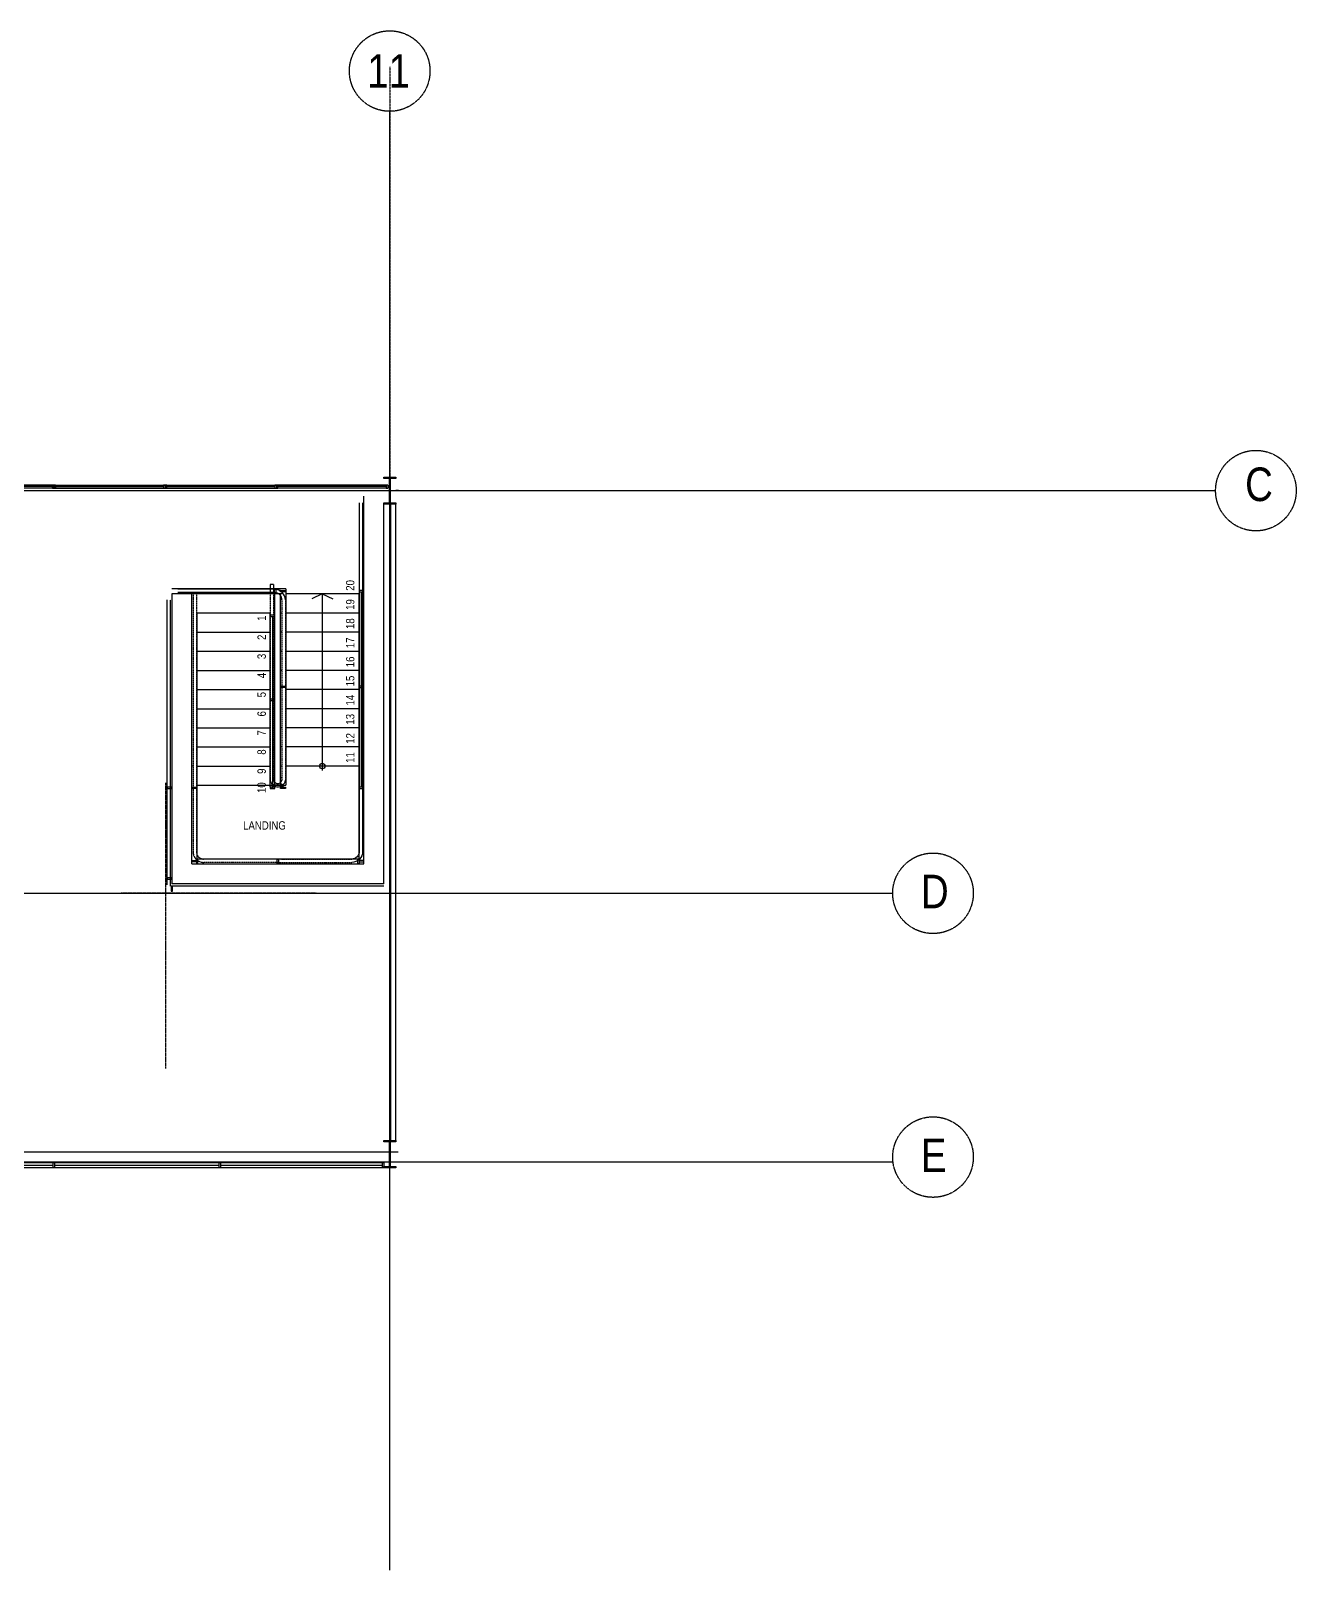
# Model space of a CAD drawing. Extents: x 0 to 163200, y -20682 to 90307.
# Drawn here: x 131470 to 150315, y -18612 to 4326 of the extents above; entities that cross this region are included whole.
import ezdxf

# ---------------------------------------------------------------- set-up
doc = ezdxf.new("R2010")
doc.units = 0
doc.header["$LTSCALE"] = 8
doc.header["$MEASUREMENT"] = 0
doc.linetypes.add('CENTER', pattern=[2, 1.25, -0.25, 0.25, -0.25])
doc.linetypes.add('STAIRS2$0$DASHED2', pattern=[0.375, 0.25, -0.125])
doc.layers.get('0').update_dxf_attribs({"linetype": 'CONTINUOUS'})
for name, color, linetype in [('A-GLASS', 5, 'CONTINUOUS'), ('A-MULLIONS', 5, 'CONTINUOUS'), ('A-STEEL', 5, 'CONTINUOUS'), ('A-WALLS', 5, 'CONTINUOUS'), ('D-TEXTPS2', 5, 'CONTINUOUS'), ('GRID', 5, 'CENTER'), ('STAIRS2$0$HANDRAIL', 5, 'STAIRS2$0$DASHED2'), ('STAIRS2$0$STAIRS', 5, 'CONTINUOUS'), ('STAIRS2$0$TEXT', 5, 'CONTINUOUS'), ('STAIRS2$0$THINELEV', 5, 'CONTINUOUS')]:
    doc.layers.add(name, color=color, linetype=linetype)
doc.styles.add('STAIRS2$0$TXT-35-$20', font='ARIALN.TTF', dxfattribs={"height": 70})
doc.styles.add('TXT-50-$100', font='ARIALN.TTF', dxfattribs={"height": 500})

# ---------------------------------------------------------------- blocks, each defined once
blk = doc.blocks.new('410X60')
at = {"layer": 'A-STEEL'}
blk.add_lwpolyline([(203, -89), (183, -89), (183, -5), (-183, -5), (-183, -89), (-203, -89), (-203, 89), (-183, 89), (-183, 5), (183, 5), (183, 89), (203, 89)], close=True, dxfattribs=at)
blk = doc.blocks.new('INT-GLAZ')
at = {"layer": 'A-GLASS'}
for p, q in [((-22.5, 0), (-1634.5, 0)), ((-22.5, -22.5), (-1634.5, -22.5)), ((-22.5, -45), (-1634.5, -45))]:
    blk.add_line(p, q, dxfattribs=at)
at = {"layer": 'A-MULLIONS'}
blk.add_line((0, 0), (0, -45), dxfattribs=at)
blk.add_lwpolyline([(22.5, -45), (-22.5, -45), (-22.5, 0), (22.5, 0)], close=True, dxfattribs=at)
blk = doc.blocks.new('INT-GLAZ-MOD')
at = {"layer": 'A-GLASS'}
for p, q in [((52, -5570), (1664, -5570)), ((52, -5592), (1664, -5592)), ((52, -5615), (1664, -5615)), ((9948, -5570), (8336, -5570)), ((9948, -5592), (8336, -5592)), ((9948, -5615), (8336, -5615))]:
    blk.add_line(p, q, dxfattribs=at)
at = {"layer": 'A-MULLIONS'}
for p, q in [((29, -5570), (29, -5615)), ((1686, -5570), (1686, -5615)), ((8313, -5570), (8313, -5615)), ((9970, -5570), (9970, -5615))]:
    blk.add_line(p, q, dxfattribs=at)
for points in [[(29, -5570), (52, -5570), (52, -5615), (29, -5615)], [(9970, -5570), (9948, -5570), (9948, -5615), (9970, -5615)]]:
    blk.add_lwpolyline(points, dxfattribs=at)
for points in [[(1709, -5615), (1664, -5615), (1664, -5570), (1709, -5570)], [(8291, -5615), (8336, -5615), (8336, -5570), (8291, -5570)]]:
    blk.add_lwpolyline(points, close=True, dxfattribs=at)
at = {"layer": 'A-GLASS'}
for p in [(3344, -5570), (5000, -5570)]:
    blk.add_blockref('INT-GLAZ', p, dxfattribs=at)
at = {"layer": 'A-GLASS', "xscale": -1}
for p in [(4999, -5570), (6656, -5570)]:
    blk.add_blockref('INT-GLAZ', p, dxfattribs=at)

msp = doc.modelspace()

# ---------------------------------------------------------------- linework, layer by layer
for p, q in [((136395.5, -6945.6), (136395.5, -4035.6)), ((136395.5, -6945.6), (136395.5, -4035.6)), ((135070.5, -4400.6), (135070.5, -6945.6)), ((135070.5, -4400.6), (135070.5, -6945.6))]:
    msp.add_line(p, q)
at = {"layer": 'A-GLASS'}
for p, q in [((136725.6, -8418.1), (133577.8, -8418.1)), ((136725.6, -8418.1), (133577.8, -8418.1)), ((126903.6, -12539.6), (136705.6, -12539.6)), ((126903.6, -12539.6), (136705.6, -12539.6)), ((136705.6, -12614.6), (126903.6, -12614.6)), ((136705.6, -12614.6), (126903.6, -12614.6)), ((129354.6, -12577.1), (131804.6, -12577.1)), ((129354.6, -12577.1), (131804.6, -12577.1)), ((131824.6, -12577.1), (134274.6, -12577.1)), ((131824.6, -12577.1), (134274.6, -12577.1)), ((134294.6, -12577.1), (136705.6, -12577.1)), ((134294.6, -12577.1), (136705.6, -12577.1))]:
    msp.add_line(p, q, dxfattribs=at)
at = {"layer": 'A-MULLIONS'}
msp.add_line((136943.6, -2525.6), (136903.6, -2525.6), dxfattribs=at)
msp.add_line((136943.6, -2525.6), (136903.6, -2525.6), dxfattribs=at)
for points in [[(133557.8, -8493.1), (133577.8, -8493.1), (133577.8, -8418.1), (133557.8, -8418.1)], [(133557.8, -8493.1), (133577.8, -8493.1), (133577.8, -8418.1), (133557.8, -8418.1)], [(131824.6, -12614.6), (131804.6, -12614.6), (131804.6, -12539.6), (131824.6, -12539.6)], [(131824.6, -12614.6), (131804.6, -12614.6), (131804.6, -12539.6), (131824.6, -12539.6)], [(134294.6, -12614.6), (134274.6, -12614.6), (134274.6, -12539.6), (134294.6, -12539.6)], [(134294.6, -12614.6), (134274.6, -12614.6), (134274.6, -12539.6), (134294.6, -12539.6)], [(136725.6, -12614.6), (136705.6, -12614.6), (136705.6, -12539.6), (136725.6, -12539.6)], [(136725.6, -12614.6), (136705.6, -12614.6), (136705.6, -12539.6), (136725.6, -12539.6)]]:
    msp.add_lwpolyline(points, close=True, dxfattribs=at)
at = {"layer": 'A-STEEL', "ltscale": 5}
msp.add_line((36903.6, -2443.1), (136725.6, -2443.1), dxfattribs=at)
msp.add_line((36903.6, -2443.1), (136725.6, -2443.1), dxfattribs=at)
at = {"layer": 'A-STEEL'}
for q in [(136725.6, -2708.6), (136725.6, -2708.6), (133570.3, -8385.6), (133570.3, -8385.6)]:
    msp.add_line((136725.6, -8385.6), q, dxfattribs=at)
at = {"layer": 'A-STEEL', "ltscale": 0.5}
msp.add_line((36819.6, -12380.6), (136939.6, -12380.6), dxfattribs=at)
msp.add_line((36819.6, -12380.6), (136939.6, -12380.6), dxfattribs=at)
at = {"layer": 'A-STEEL'}
for points in [[(135120.5, -3995.6), (135120.5, -4065.6), (135100.5, -4065.6), (135100.5, -3995.6)], [(135120.5, -3995.6), (135120.5, -4065.6), (135100.5, -4065.6), (135100.5, -3995.6)], [(135260.5, -4035.6), (135190.5, -4035.6), (135190.5, -4015.6), (135260.5, -4015.6)], [(135260.5, -4035.6), (135190.5, -4035.6), (135190.5, -4015.6), (135260.5, -4015.6)], [(136360.5, -4035.6), (136430.5, -4035.6), (136430.5, -4015.6), (136360.5, -4015.6)], [(136360.5, -4035.6), (136430.5, -4035.6), (136430.5, -4015.6), (136360.5, -4015.6)], [(135035.5, -4400.6), (135105.5, -4400.6), (135105.5, -4380.6), (135035.5, -4380.6)], [(135035.5, -4400.6), (135105.5, -4400.6), (135105.5, -4380.6), (135035.5, -4380.6)], [(135260.5, -5460.6), (135190.5, -5460.6), (135190.5, -5440.6), (135260.5, -5440.6)], [(135260.5, -5460.6), (135190.5, -5460.6), (135190.5, -5440.6), (135260.5, -5440.6)], [(136360.5, -5460.6), (136430.5, -5460.6), (136430.5, -5440.6), (136360.5, -5440.6)], [(136360.5, -5460.6), (136430.5, -5460.6), (136430.5, -5440.6), (136360.5, -5440.6)], [(135035.5, -5650.8), (135105.5, -5650.8), (135105.5, -5630.8), (135035.5, -5630.8)], [(135035.5, -5650.8), (135105.5, -5650.8), (135105.5, -5630.8), (135035.5, -5630.8)], [(133500.3, -6965.6), (133570.3, -6965.6), (133570.3, -6945.6), (133500.3, -6945.6)], [(133500.3, -6965.6), (133570.3, -6965.6), (133570.3, -6945.6), (133500.3, -6945.6)], [(133935.5, -6965.6), (133865.5, -6965.6), (133865.5, -6945.6), (133935.5, -6945.6)], [(133935.5, -6965.6), (133865.5, -6965.6), (133865.5, -6945.6), (133935.5, -6945.6)], [(135035.5, -6965.6), (135105.5, -6965.6), (135105.5, -6945.6), (135035.5, -6945.6)], [(135035.5, -6965.6), (135105.5, -6965.6), (135105.5, -6945.6), (135035.5, -6945.6)], [(135260.5, -6965.6), (135190.5, -6965.6), (135190.5, -6945.6), (135260.5, -6945.6)], [(135260.5, -6965.6), (135190.5, -6965.6), (135190.5, -6945.6), (135260.5, -6945.6)], [(136360.5, -6965.6), (136430.5, -6965.6), (136430.5, -6945.6), (136360.5, -6945.6)], [(136360.5, -6965.6), (136430.5, -6965.6), (136430.5, -6945.6), (136360.5, -6945.6)], [(136360.5, -6965.6), (136430.5, -6965.6), (136430.5, -6945.6), (136360.5, -6945.6)], [(136360.5, -6965.6), (136430.5, -6965.6), (136430.5, -6945.6), (136360.5, -6945.6)], [(133935.5, -8015.6), (133935.5, -8085.6), (133955.5, -8085.6), (133955.5, -8015.6)], [(133935.5, -8015.6), (133935.5, -8085.6), (133955.5, -8085.6), (133955.5, -8015.6)], [(135158, -8015.6), (135158, -8085.6), (135138, -8085.6), (135138, -8015.6)], [(135158, -8015.6), (135158, -8085.6), (135138, -8085.6), (135138, -8015.6)], [(136360.5, -8015.6), (136360.5, -8085.6), (136340.5, -8085.6), (136340.5, -8015.6)], [(136360.5, -8015.6), (136360.5, -8085.6), (136340.5, -8085.6), (136340.5, -8015.6)], [(133935.5, -8055.6), (133865.5, -8055.6), (133865.5, -8035.6), (133935.5, -8035.6)], [(133935.5, -8055.6), (133865.5, -8055.6), (133865.5, -8035.6), (133935.5, -8035.6)], [(136360.5, -8055.6), (136430.5, -8055.6), (136430.5, -8035.6), (136360.5, -8035.6)], [(136360.5, -8055.6), (136430.5, -8055.6), (136430.5, -8035.6), (136360.5, -8035.6)], [(133500.3, -8315.6), (133570.3, -8315.6), (133570.3, -8295.6), (133500.3, -8295.6)], [(133500.3, -8315.6), (133570.3, -8315.6), (133570.3, -8295.6), (133500.3, -8295.6)]]:
    msp.add_lwpolyline(points, close=True, dxfattribs=at)
at = {"layer": 'A-WALLS'}
for p, q in [((136828.6, -2728.6), (136828.6, -12208.6)), ((136828.6, -2728.6), (136828.6, -12208.6)), ((136903.6, -12208.6), (136903.6, -2728.6)), ((136903.6, -12208.6), (136903.6, -2728.6)), ((136828.6, -12208.6), (136903.6, -12208.6)), ((136828.6, -12208.6), (136903.6, -12208.6))]:
    msp.add_line(p, q, dxfattribs=at)
at = {"layer": 'D-TEXTPS2'}
for p, q in [((136360.5, -2705.6), (136360.5, -7906.6)), ((136360.5, -2705.6), (136360.5, -7906.6)), ((136410.5, -2705.6), (136410.5, -7906.6)), ((136410.5, -2705.6), (136410.5, -7906.6)), ((135099.5, -3995.6), (133659.3, -3995.6)), ((135099.5, -3995.6), (133659.3, -3995.6)), ((135101.5, -4045.6), (133659.3, -4045.6)), ((135101.5, -4045.6), (133659.3, -4045.6))]:
    msp.add_line(p, q, dxfattribs=at)
for points in [[(135260.5, -4154.6, 0.4142136), (135101.5, -3995.6), (135099.5, -3995.6)], [(135260.5, -4154.6, 0.4142136), (135101.5, -3995.6), (135099.5, -3995.6)], [(135210.5, -4154.6, 0.4142136), (135101.5, -4045.6), (135099.5, -4045.6)], [(135210.5, -4154.6, 0.4142136), (135101.5, -4045.6), (135099.5, -4045.6)], [(136410.5, -7906.6, -0.4142136), (136251.5, -8065.6), (136249.5, -8065.6)], [(136360.5, -7906.6, -0.4142136), (136251.5, -8015.6), (136249.5, -8015.6)], [(136410.5, -7906.6, -0.4142136), (136251.5, -8065.6), (136249.5, -8065.6)], [(136360.5, -7906.6, -0.4142136), (136251.5, -8015.6), (136249.5, -8015.6)]]:
    msp.add_lwpolyline(points, format="xyb", dxfattribs=at)
for centre, radius, start, end in [((135148, -6827.3), 113.2, 174.01132, 353.3083), ((135148, -6827.3), 113.2, 174.01132, 353.3083), ((135148.2, -6826.8), 63.8, 169.81359, 347.56655), ((135148.2, -6826.8), 63.8, 169.81359, 347.56655)]:
    msp.add_arc(centre, radius, start, end, dxfattribs=at)
at = {"layer": 'GRID', "ltscale": 0.4}
msp.add_line((136814.6, 3787.8), (136814.6, -6250.4), dxfattribs=at)
msp.add_line((136814.6, 3787.8), (136814.6, -6250.4), dxfattribs=at)
at = {"layer": 'GRID', "ltscale": 0.5}
for p, q in [((136814.6, -18612.5), (136814.6, 3126.4)), ((136814.6, -18612.5), (136814.6, 3126.4)), ((26702.1, -2525.6), (149115.2, -2525.6)), ((26702.1, -2525.6), (149115.2, -2525.6)), ((26712.1, -8525.6), (144306.4, -8525.6)), ((26712.1, -8525.6), (144306.4, -8525.6)), ((26707.1, -12525.6), (144306.4, -12525.6)), ((26707.1, -12525.6), (144306.4, -12525.6))]:
    msp.add_line(p, q, dxfattribs=at)
at = {"layer": 'GRID'}
for p, q in [((136814.6, -12525.6), (136814.6, -2525.6)), ((136814.6, -12525.6), (136814.6, -2525.6)), ((133481.3, -11135.2), (133481.3, -6879.7)), ((133481.3, -11135.2), (133481.3, -6879.7)), ((135717.3, -8525.6), (132814.4, -8525.6)), ((135717.3, -8525.6), (132814.4, -8525.6))]:
    msp.add_line(p, q, dxfattribs=at)
at = {"layer": 'GRID', "ltscale": 3}
msp.add_line((135085.5, -3924.6), (135035.5, -3924.6), dxfattribs=at)
msp.add_line((135085.5, -3924.6), (135035.5, -3924.6), dxfattribs=at)
at = {"layer": 'GRID', "ltscale": 2}
for p, q in [((135035.5, -3924.6), (135035.5, -4065.6)), ((135035.5, -3924.6), (135035.5, -4065.6)), ((135085.5, -3924.6), (135085.5, -4065.6)), ((135085.5, -3924.6), (135085.5, -4065.6))]:
    msp.add_line(p, q, dxfattribs=at)
at = {"layer": 'GRID', "ltscale": 0.5}
for centre in [(136814.6, 3726.4), (136814.6, 3726.4), (149715.2, -2525.6), (149715.2, -2525.6), (144906.4, -8525.6), (144906.4, -8525.6), (144906.4, -12456.5), (144906.4, -12456.5)]:
    msp.add_circle(centre, 600, dxfattribs=at)
at = {"layer": 'STAIRS2$0$HANDRAIL', "ltscale": 2}
for p, q in [((133885.5, -4065.6), (133885.5, -7906.6)), ((133885.5, -4065.6), (133885.5, -7906.6)), ((133935.5, -4065.6), (133935.5, -7906.6)), ((133935.5, -4065.6), (133935.5, -7906.6)), ((135035.5, -4065.6), (135035.5, -6815.5)), ((135035.5, -4065.6), (135035.5, -6815.5)), ((135085.5, -4065.6), (135085.5, -6815.5)), ((135085.5, -4065.6), (135085.5, -6815.5)), ((135210.5, -4154.6), (135210.5, -6840.5)), ((135210.5, -4154.6), (135210.5, -6840.5)), ((135260.5, -4154.6), (135260.5, -6840.5)), ((135260.5, -4154.6), (135260.5, -6840.5)), ((135195.5, -8015.6), (134044.5, -8015.6)), ((135195.5, -8015.6), (134044.5, -8015.6)), ((135195.5, -8015.6), (136251.5, -8015.6)), ((135195.5, -8015.6), (136251.5, -8015.6)), ((135148, -8065.6), (134044.5, -8065.6)), ((135148, -8065.6), (134044.5, -8065.6)), ((135148, -8065.6), (136251.5, -8065.6)), ((135148, -8065.6), (136251.5, -8065.6))]:
    msp.add_line(p, q, dxfattribs=at)
at = {"layer": 'STAIRS2$0$HANDRAIL'}
for p, q in [((133500.3, -8397.5), (133500.3, -4154.6)), ((133500.3, -8397.5), (133500.3, -4154.6)), ((133550.3, -8418.1), (133550.3, -4154.6)), ((133550.3, -8418.1), (133550.3, -4154.6))]:
    msp.add_line(p, q, dxfattribs=at)
for points in [[(133885.5, -7906.6, 0.4142136), (134044.5, -8065.6), (134046.5, -8065.6)], [(133885.5, -7906.6, 0.4142136), (134044.5, -8065.6), (134046.5, -8065.6)], [(133935.5, -7906.6, 0.4142136), (134044.5, -8015.6), (134046.5, -8015.6)], [(133935.5, -7906.6, 0.4142136), (134044.5, -8015.6), (134046.5, -8015.6)]]:
    msp.add_lwpolyline(points, format="xyb", dxfattribs=at)
at = {"layer": 'STAIRS2$0$STAIRS', "ltscale": 3}
for p, q in [((136430.5, -8085.6), (136430.5, -2607.9)), ((136430.5, -8085.6), (136430.5, -2607.9)), ((133570.3, -4065.6), (133570.3, -8385.6)), ((135190.5, -4065.6), (133570.3, -4065.6)), ((133570.3, -4065.6), (133570.3, -8385.6)), ((135190.5, -4065.6), (133570.3, -4065.6)), ((133865.5, -8085.6), (133865.5, -4065.6)), ((133865.5, -8085.6), (133865.5, -4065.6)), ((136355.5, -4065.6), (135265.5, -4065.6)), ((136355.5, -4065.6), (135265.5, -4065.6)), ((135035.5, -4350.6), (133940.5, -4350.6)), ((135035.5, -4350.6), (133940.5, -4350.6)), ((136355.5, -4350.6), (135260.5, -4350.6)), ((136355.5, -4350.6), (135260.5, -4350.6)), ((133940.5, -4635.6), (135035.5, -4635.6)), ((133940.5, -4635.6), (135035.5, -4635.6)), ((135210.5, -4635.6), (135190.5, -4635.6)), ((135210.5, -4635.6), (135190.5, -4635.6)), ((136355.5, -4635.6), (135260.5, -4635.6)), ((136355.5, -4635.6), (135260.5, -4635.6)), ((135035.5, -4920.6), (133940.5, -4920.6)), ((135035.5, -4920.6), (133940.5, -4920.6)), ((135085.5, -4920.6), (135105.5, -4920.6)), ((135085.5, -4920.6), (135105.5, -4920.6)), ((135210.5, -4920.6), (135190.5, -4920.6)), ((135210.5, -4920.6), (135190.5, -4920.6)), ((136355.5, -4920.6), (135260.5, -4920.6)), ((136355.5, -4920.6), (135260.5, -4920.6)), ((133940.5, -5205.6), (135035.5, -5205.6)), ((133940.5, -5205.6), (135035.5, -5205.6)), ((135085.5, -5205.6), (135105.5, -5205.6)), ((135085.5, -5205.6), (135105.5, -5205.6)), ((135210.5, -5205.6), (135190.5, -5205.6)), ((135210.5, -5205.6), (135190.5, -5205.6)), ((136355.5, -5205.6), (135260.5, -5205.6)), ((136355.5, -5205.6), (135260.5, -5205.6)), ((133940.5, -5490.6), (135035.5, -5490.6)), ((133940.5, -5490.6), (135035.5, -5490.6)), ((135085.5, -5490.6), (135105.5, -5490.6)), ((135085.5, -5490.6), (135105.5, -5490.6)), ((136355.5, -5490.6), (135260.5, -5490.6)), ((136355.5, -5490.6), (135260.5, -5490.6)), ((133940.5, -5775.6), (135035.5, -5775.6)), ((133940.5, -5775.6), (135035.5, -5775.6)), ((135085.5, -5775.6), (135105.5, -5775.6)), ((135085.5, -5775.6), (135105.5, -5775.6)), ((136355.5, -5775.6), (135260.5, -5775.6)), ((136355.5, -5775.6), (135260.5, -5775.6)), ((133940.5, -6060.6), (135035.5, -6060.6)), ((133940.5, -6060.6), (135035.5, -6060.6)), ((135085.5, -6060.6), (135105.5, -6060.6)), ((135085.5, -6060.6), (135105.5, -6060.6)), ((135210.5, -6060.6), (135190.5, -6060.6)), ((135210.5, -6060.6), (135190.5, -6060.6)), ((136355.5, -6060.6), (135260.5, -6060.6)), ((136355.5, -6060.6), (135260.5, -6060.6)), ((133940.5, -6345.6), (135035.5, -6345.6)), ((133940.5, -6345.6), (135035.5, -6345.6)), ((135085.5, -6345.6), (135105.5, -6345.6)), ((135085.5, -6345.6), (135105.5, -6345.6)), ((135210.5, -6345.6), (135190.5, -6345.6)), ((135210.5, -6345.6), (135190.5, -6345.6)), ((136355.5, -6345.6), (135260.5, -6345.6)), ((136355.5, -6345.6), (135260.5, -6345.6)), ((133890.5, -6630.6), (133870.5, -6630.6)), ((133890.5, -6630.6), (133870.5, -6630.6)), ((133940.5, -6630.6), (135035.5, -6630.6)), ((133940.5, -6630.6), (135035.5, -6630.6)), ((135085.5, -6630.6), (135105.5, -6630.6)), ((135085.5, -6630.6), (135105.5, -6630.6)), ((135210.5, -6630.6), (135190.5, -6630.6)), ((135210.5, -6630.6), (135190.5, -6630.6)), ((136355.5, -6630.6), (135260.5, -6630.6)), ((136355.5, -6630.6), (135260.5, -6630.6)), ((135085.5, -6805.4), (135105.5, -6805.4)), ((135085.5, -6805.4), (135105.5, -6805.4)), ((135210.5, -6805.4), (135190.5, -6805.4)), ((135210.5, -6805.4), (135190.5, -6805.4)), ((133940.5, -6915.6), (135265.5, -6915.6)), ((133940.5, -6915.6), (135265.5, -6915.6)), ((135190.5, -6915.6), (135105.5, -6915.6)), ((135190.5, -6915.6), (135105.5, -6915.6)), ((133940.5, -8010.6), (136355.5, -8010.6)), ((133940.5, -8010.6), (136355.5, -8010.6)), ((133865.5, -8085.6), (136430.5, -8085.6)), ((133865.5, -8085.6), (136430.5, -8085.6))]:
    msp.add_line(p, q, dxfattribs=at)
at = {"layer": 'STAIRS2$0$STAIRS'}
for p, q in [((135265.5, -3990.6), (133570.3, -3990.6)), ((135265.5, -3990.6), (133570.3, -3990.6)), ((135105.5, -6915.6), (135105.5, -4065.6)), ((135105.5, -6915.6), (135105.5, -4065.6)), ((135190.5, -6915.6), (135190.5, -4065.6)), ((135210.5, -4065.6), (135190.5, -4065.6)), ((135190.5, -6915.6), (135190.5, -4065.6)), ((135210.5, -4065.6), (135190.5, -4065.6)), ((135265.5, -3990.6), (135265.5, -6915.6)), ((135265.5, -3990.6), (135265.5, -6915.6)), ((136355.5, -4065.6), (136355.5, -8010.6)), ((136355.5, -4065.6), (136355.5, -8010.6)), ((133940.5, -4350.6), (133940.5, -8010.6)), ((133940.5, -4350.6), (133940.5, -8010.6)), ((135030.5, -4350.6), (135030.5, -6940.6)), ((135030.5, -4350.6), (135030.5, -6940.6)), ((135210.5, -4350.6), (135190.5, -4350.6)), ((135210.5, -4350.6), (135190.5, -4350.6)), ((135210.5, -4635.6), (135190.5, -4635.6)), ((135210.5, -4635.6), (135190.5, -4635.6)), ((135210.5, -4920.6), (135190.5, -4920.6)), ((135210.5, -4920.6), (135190.5, -4920.6)), ((135210.5, -5205.6), (135190.5, -5205.6)), ((135210.5, -5205.6), (135190.5, -5205.6)), ((135210.5, -6060.6), (135190.5, -6060.6)), ((135210.5, -6060.6), (135190.5, -6060.6)), ((135210.5, -6345.6), (135190.5, -6345.6)), ((135210.5, -6345.6), (135190.5, -6345.6)), ((135210.5, -6630.6), (135190.5, -6630.6)), ((135210.5, -6630.6), (135190.5, -6630.6))]:
    msp.add_line(p, q, dxfattribs=at)
at = {"layer": 'STAIRS2$0$TEXT'}
for q in [(135653.4, -4137.2), (135653.4, -4137.2), (135810.5, -6695.9), (135967.5, -4137.2), (135810.5, -6695.9), (135967.5, -4137.2)]:
    msp.add_line((135810.5, -4065.6), q, dxfattribs=at)
msp.add_circle((135810.5, -6630.6), 40, dxfattribs=at)
msp.add_circle((135810.5, -6630.6), 40, dxfattribs=at)
at = {"layer": 'STAIRS2$0$THINELEV'}
for p, q in [((135190.5, -4015.6), (135184.5, -4015.6)), ((135190.5, -4015.6), (135184.5, -4015.6)), ((135094.1, -6897.3), (135056.3, -6952.8)), ((135094.1, -6897.3), (135056.3, -6952.8)), ((135102.4, -6903), (135064.6, -6958.4)), ((135102.4, -6903), (135064.6, -6958.4)), ((135193.5, -6903), (135231.3, -6958.4)), ((135193.5, -6903), (135231.3, -6958.4)), ((135201.8, -6897.3), (135239.6, -6952.8)), ((135201.8, -6897.3), (135239.6, -6952.8))]:
    msp.add_line(p, q, dxfattribs=at)
for centre, start, end in [((135060.5, -6955.6), 145.74036, 325.74036), ((135060.5, -6955.6), 145.74036, 325.74036), ((135098.2, -6900.1), 325.74036, 145.74036), ((135098.2, -6900.1), 325.74036, 145.74036), ((135197.7, -6900.1), 34.25964, 214.25964), ((135197.7, -6900.1), 34.25964, 214.25964), ((135235.5, -6955.6), 214.25964, 34.25964), ((135235.5, -6955.6), 214.25964, 34.25964)]:
    msp.add_arc(centre, 5, start, end, dxfattribs=at)

# ---------------------------------------------------------------- block references
at = {"layer": 'A-GLASS'}
msp.add_blockref('INT-GLAZ-MOD', (126814.6, 3126.4), dxfattribs=at)
msp.add_blockref('INT-GLAZ-MOD', (126814.6, 3126.4), dxfattribs=at)
at = {"layer": 'A-STEEL', "rotation": 270}
for p in [(136814.6, -2525.6), (136814.6, -2525.6), (136814.6, -12411.6), (136814.6, -12411.6)]:
    msp.add_blockref('410X60', p, dxfattribs=at)

# ---------------------------------------------------------------- texts
at = {"layer": 'GRID', "style": 'TXT-50-$100'}
for s, p in [('11', (136480, 3477.7)), ('11', (136480, 3477.7)), ('C', (149554.4, -2681)), ('C', (149554.4, -2681)), ('D', (144726.5, -8748.9)), ('D', (144726.5, -8748.9)), ('E', (144726.5, -12679.8)), ('E', (144726.5, -12679.8))]:
    msp.add_text(s, height=500, dxfattribs=at).set_placement(p)
at = {"layer": 'STAIRS2$0$TEXT', "style": 'STAIRS2$0$TXT-35-$20'}
for s, p in [('20', (136288.6, -4017.6)), ('20', (136288.6, -4017.6)), ('19', (136288.6, -4302.6)), ('19', (136288.6, -4302.6)), ('1', (134970.4, -4466.1)), ('1', (134970.4, -4466.1)), ('18', (136288.6, -4587.6)), ('18', (136288.6, -4587.6)), ('2', (134970.4, -4751.1)), ('2', (134970.4, -4751.1)), ('17', (136289.6, -4872.6)), ('17', (136289.6, -4872.6)), ('3', (134969.5, -5036.1)), ('3', (134969.5, -5036.1)), ('16', (136288.6, -5157.6)), ('16', (136288.6, -5157.6)), ('4', (134970.2, -5321.1)), ('4', (134970.2, -5321.1)), ('15', (136288.6, -5442.6)), ('15', (136288.6, -5442.6)), ('5', (134968.6, -5606.1)), ('5', (134968.6, -5606.1)), ('14', (136289.6, -5727.6)), ('14', (136289.6, -5727.6)), ('6', (134969.5, -5891.1)), ('6', (134969.5, -5891.1)), ('13', (136288.6, -6012.6)), ('13', (136288.6, -6012.6)), ('7', (134969.5, -6176.1)), ('7', (134969.5, -6176.1)), ('12', (136289.6, -6297.6)), ('12', (136289.6, -6297.6)), ('8', (134969.5, -6461.1)), ('8', (134969.5, -6461.1)), ('11', (136289.6, -6582.6)), ('11', (136289.6, -6582.6)), ('9', (134969.5, -6746.1)), ('9', (134969.5, -6746.1)), ('10', (134969.5, -7031.1)), ('10', (134969.5, -7031.1))]:
    msp.add_text(s, height=125, rotation=90, dxfattribs=at).set_placement(p)
msp.add_text('LANDING', height=125, dxfattribs=at).set_placement((134631.3, -7577.4))
msp.add_text('LANDING', height=125, dxfattribs=at).set_placement((134631.3, -7577.4))

doc.saveas('drawing.dxf')
